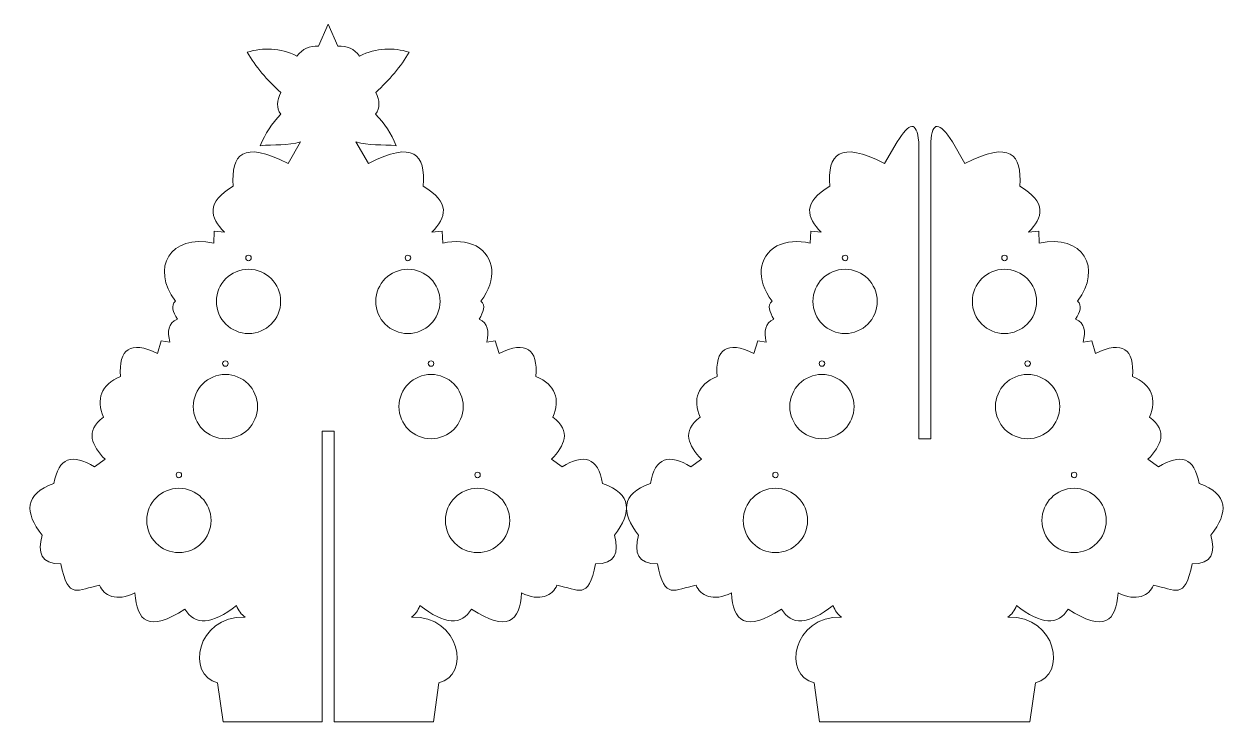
# Model space of a CAD drawing. Header units: centimetres. Extents: x -18.3 to 47.4, y -21.3 to 16.7.
import ezdxf

# ---------------------------------------------------------------- set-up
doc = ezdxf.new("R2010")
doc.units = ezdxf.units.CM
doc.header["$MEASUREMENT"] = 0
doc.layers.add('Camada 1', color=7, linetype='Continuous')

msp = doc.modelspace()

# ---------------------------------------------------------------- linework, layer by layer
at = {"layer": 'Camada 1', "color": 140, "lineweight": 20}
for centre, major_axis, ratio in [((-6.05246, 3.97603), (0, 0.14999), 1), ((2.63074, 3.97603), (0, 0.14999), 1), ((26.44754, 3.97603), (0, 0.14999), 1), ((35.13074, 3.97603), (0, 0.14999), 1), ((-6.05243, 1.60947), (0, 1.75), 1), ((2.63071, 1.60947), (0, 1.75), 1), ((26.44757, 1.60947), (0, 1.75), 1), ((35.13071, 1.60947), (0, 1.75), 1), ((-7.31309, -1.77735), (0.15, 0), 0.99993333), ((3.89137, -1.77735), (0.15, 0), 0.99993333), ((25.18691, -1.77735), (0.15, 0), 0.99993333), ((36.39137, -1.77735), (0.15, 0), 0.99993333), ((-7.31307, -4.12174), (0, 1.75), 1), ((3.89135, -4.12174), (0, 1.75), 1), ((25.18693, -4.12174), (0, 1.75), 1), ((36.39135, -4.12174), (0, 1.75), 1), ((-9.84614, -7.84193), (0, 0.15), 0.99993333), ((6.42442, -7.84193), (0, 0.15), 0.99993333), ((22.65386, -7.84193), (0, 0.15), 0.99993333), ((38.92442, -7.84193), (0, 0.15), 0.99993333), ((-9.84611, -10.32005), (0, 1.75), 1), ((6.42439, -10.32005), (0, 1.75), 1), ((22.65389, -10.32005), (0, 1.75), 1), ((38.92439, -10.32005), (0, 1.75), 1)]:
    msp.add_ellipse(centre, major_axis=major_axis, ratio=ratio, dxfattribs=at)
for points, knots in [([(6.35286, 4.62674), (7.35478, 4.03074), (7.52043, 2.80703), (6.60851, 1.62493), (6.60851, 1.62493), (6.88097, 1.3966), (6.75203, 1.03457), (6.50963, 0.63477), (6.50963, 0.63477), (7.00589, 0.42381), (7.05854, -0.03724), (6.92169, -0.60513), (6.92169, -0.60513), (6.92169, -0.60513), (7.38319, -0.53377), (7.38319, -0.53377), (7.38319, -0.53377), (7.38319, -0.53377), (7.59745, -1.22955), (7.59745, -1.22955), (7.59745, -1.22955), (9.08294, -0.50111), (9.70361, -0.98913), (9.60827, -2.47839), (9.60827, -2.47839), (10.68364, -2.94869), (10.93269, -3.70648), (10.53126, -4.69059), (10.53126, -4.69059), (11.55654, -5.47498), (11.16732, -6.2362), (10.44886, -6.99199), (10.44886, -6.99199), (10.44886, -6.99199), (11.02573, -7.40232), (11.02573, -7.40232), (11.02573, -7.40232), (12.2158, -6.66847), (12.99362, -6.87666), (13.23432, -8.3122), (13.23432, -8.3122), (14.85824, -8.87811), (14.83776, -9.87994), (13.87712, -11.13096), (13.87712, -11.13096), (14.13939, -12.08339), (13.93806, -12.70128), (12.85523, -12.68307), (12.85523, -12.68307), (12.45494, -14.69958), (11.9379, -14.0849), (10.74553, -13.84271), (10.74553, -13.84271), (10.53496, -14.41205), (9.81857, -14.76082), (8.81713, -14.27087), (8.81713, -14.27087), (8.7337, -15.80453), (8.05378, -16.4379), (6.09759, -15.14505), (6.09759, -15.14505), (5.55954, -16.04679), (4.6347, -16.01665), (3.27916, -14.94882), (3.27916, -14.94882), (3.18532, -15.23931), (3.03017, -15.44869), (2.81766, -15.58218), (2.81766, -15.58218), (5.50179, -15.50555), (6.0353, -18.77388), (4.31753, -19.16808), (4.31753, -19.16808), (4.31753, -19.16808), (4.02085, -21.29108), (4.02085, -21.29108), (4.02085, -21.29108), (4.02085, -21.29108), (-1.38214, -21.2911), (-1.38214, -21.2911), (-1.38214, -21.2911), (-1.38214, -21.2911), (-1.38213, -5.45242), (-1.38213, -5.45242), (-1.38213, -5.45242), (-1.38213, -5.45242), (-2.03966, -5.45242), (-2.03966, -5.45242), (-2.03966, -5.45242), (-2.03966, -5.45242), (-2.03965, -21.2911), (-2.03965, -21.2911), (-2.03965, -21.2911), (-2.03965, -21.2911), (-7.44257, -21.29108), (-7.44257, -21.29108), (-7.44257, -21.29108), (-7.44257, -21.29108), (-7.73925, -19.16808), (-7.73925, -19.16808), (-7.73925, -19.16808), (-9.45702, -18.74942), (-8.92351, -15.53), (-6.23938, -15.58218), (-6.23938, -15.58218), (-6.45189, -15.44869), (-6.60704, -15.23931), (-6.70088, -14.94882), (-6.70088, -14.94882), (-8.05642, -16.01665), (-8.98126, -16.04679), (-9.51931, -15.14505), (-9.51931, -15.14505), (-11.4755, -16.4379), (-12.15542, -15.80453), (-12.23885, -14.27087), (-12.23885, -14.27087), (-13.24029, -14.76082), (-13.95668, -14.41205), (-14.16725, -13.84271), (-14.16725, -13.84271), (-15.35962, -14.0849), (-15.87666, -14.69958), (-16.27695, -12.68307), (-16.27695, -12.68307), (-17.35978, -12.70128), (-17.56111, -12.08339), (-17.29884, -11.13096), (-17.29884, -11.13096), (-18.25948, -9.87994), (-18.27996, -8.87811), (-16.65604, -8.3122), (-16.65604, -8.3122), (-16.41534, -6.87666), (-15.63752, -6.66847), (-14.44745, -7.40232), (-14.44745, -7.40232), (-14.44745, -7.40232), (-13.87058, -6.99199), (-13.87058, -6.99199), (-13.87058, -6.99199), (-14.58904, -6.2362), (-14.97826, -5.47498), (-13.95298, -4.69059), (-13.95298, -4.69059), (-14.35441, -3.70648), (-14.10536, -2.94869), (-13.02999, -2.47839), (-13.02999, -2.47839), (-13.12533, -0.98913), (-12.50466, -0.50111), (-11.01917, -1.22955), (-11.01917, -1.22955), (-11.01917, -1.22955), (-10.80491, -0.53377), (-10.80491, -0.53377), (-10.80491, -0.53377), (-10.80491, -0.53377), (-10.34341, -0.60513), (-10.34341, -0.60513), (-10.34341, -0.60513), (-10.48026, -0.03724), (-10.42761, 0.42381), (-9.93135, 0.63477), (-9.93135, 0.63477), (-10.17375, 1.03457), (-10.30269, 1.3966), (-10.03023, 1.62493), (-10.03023, 1.62493), (-11.40967, 3.41307), (-10.32343, 5.29643), (-7.94752, 4.78068), (-7.94752, 4.78068), (-7.94752, 4.78068), (-7.92052, 5.43384), (-7.92052, 5.43384), (-7.92052, 5.43384), (-7.92052, 5.43384), (-7.36013, 5.37586), (-7.36013, 5.37586), (-7.36013, 5.37586), (-8.16806, 6.17825), (-8.36992, 7.00326), (-6.88215, 7.89134), (-6.88215, 7.89134), (-7.02414, 9.60332), (-6.36837, 10.39943), (-3.89888, 9.1134), (-3.89888, 9.1134), (-3.89888, 9.1134), (-3.21487, 10.29086), (-3.21487, 10.29086), (-3.21487, 10.29086), (-3.91358, 10.08566), (-4.65308, 10.16224), (-5.4177, 10.08549), (-5.4177, 10.08549), (-5.12797, 10.78414), (-4.79547, 11.25157), (-4.29444, 11.80728), (-4.29444, 11.80728), (-4.5456, 12.14629), (-4.51981, 12.5398), (-4.29629, 12.99299), (-4.29629, 12.99299), (-5.05017, 13.65829), (-5.66018, 14.39961), (-6.12394, 15.1791), (-6.12394, 15.1791), (-5.25008, 15.43788), (-4.35244, 15.43417), (-3.41264, 14.96502), (-3.41264, 14.96502), (-3.12252, 15.36277), (-2.73031, 15.53955), (-2.24241, 15.50914), (-2.24241, 15.50914), (-2.24241, 15.50914), (-1.71086, 16.7089), (-1.71086, 16.7089), (-1.71086, 16.7089), (-1.71086, 16.7089), (-1.17931, 15.50914), (-1.17931, 15.50914), (-1.17931, 15.50914), (-0.69141, 15.53955), (-0.2992, 15.36277), (-0.00908, 14.96502), (-0.00908, 14.96502), (0.93072, 15.43417), (1.82836, 15.43788), (2.70222, 15.1791), (2.70222, 15.1791), (2.23846, 14.39961), (1.62845, 13.65829), (0.87457, 12.99299), (0.87457, 12.99299), (1.09809, 12.5398), (1.12388, 12.14629), (0.87272, 11.80728), (0.87272, 11.80728), (1.37375, 11.25157), (1.70625, 10.78414), (1.99598, 10.08549), (1.99598, 10.08549), (1.23136, 10.16224), (0.49186, 10.08566), (-0.20685, 10.29086), (-0.20685, 10.29086), (-0.20685, 10.29086), (0.47716, 9.1134), (0.47716, 9.1134), (0.47716, 9.1134), (2.94665, 10.39943), (3.60242, 9.60332), (3.46043, 7.89134), (3.46043, 7.89134), (4.9482, 7.00326), (4.74634, 6.17825), (3.93841, 5.37586), (3.93841, 5.37586), (3.93841, 5.37586), (4.4988, 5.43384), (4.4988, 5.43384), (4.4988, 5.43384), (4.4988, 5.43384), (4.5258, 4.78068), (4.5258, 4.78068), (4.5258, 4.78068), (5.22292, 4.93201), (5.80902, 4.87679), (6.35286, 4.62674)], [0, 0, 0, 0, 0.01449275, 0.01449275, 0.01449275, 0.01449275, 0.02898551, 0.02898551, 0.02898551, 0.02898551, 0.04347826, 0.04347826, 0.04347826, 0.04347826, 0.05797101, 0.05797101, 0.05797101, 0.05797101, 0.07246377, 0.07246377, 0.07246377, 0.07246377, 0.08695652, 0.08695652, 0.08695652, 0.08695652, 0.10144928, 0.10144928, 0.10144928, 0.10144928, 0.11594203, 0.11594203, 0.11594203, 0.11594203, 0.13043478, 0.13043478, 0.13043478, 0.13043478, 0.14492754, 0.14492754, 0.14492754, 0.14492754, 0.15942029, 0.15942029, 0.15942029, 0.15942029, 0.17391304, 0.17391304, 0.17391304, 0.17391304, 0.1884058, 0.1884058, 0.1884058, 0.1884058, 0.20289855, 0.20289855, 0.20289855, 0.20289855, 0.2173913, 0.2173913, 0.2173913, 0.2173913, 0.23188406, 0.23188406, 0.23188406, 0.23188406, 0.24637681, 0.24637681, 0.24637681, 0.24637681, 0.26086957, 0.26086957, 0.26086957, 0.26086957, 0.27536232, 0.27536232, 0.27536232, 0.27536232, 0.28985507, 0.28985507, 0.28985507, 0.28985507, 0.30434783, 0.30434783, 0.30434783, 0.30434783, 0.31884058, 0.31884058, 0.31884058, 0.31884058, 0.33333333, 0.33333333, 0.33333333, 0.33333333, 0.34782609, 0.34782609, 0.34782609, 0.34782609, 0.36231884, 0.36231884, 0.36231884, 0.36231884, 0.37681159, 0.37681159, 0.37681159, 0.37681159, 0.39130435, 0.39130435, 0.39130435, 0.39130435, 0.4057971, 0.4057971, 0.4057971, 0.4057971, 0.42028986, 0.42028986, 0.42028986, 0.42028986, 0.43478261, 0.43478261, 0.43478261, 0.43478261, 0.44927536, 0.44927536, 0.44927536, 0.44927536, 0.46376812, 0.46376812, 0.46376812, 0.46376812, 0.47826087, 0.47826087, 0.47826087, 0.47826087, 0.49275362, 0.49275362, 0.49275362, 0.49275362, 0.50724638, 0.50724638, 0.50724638, 0.50724638, 0.52173913, 0.52173913, 0.52173913, 0.52173913, 0.53623188, 0.53623188, 0.53623188, 0.53623188, 0.55072464, 0.55072464, 0.55072464, 0.55072464, 0.56521739, 0.56521739, 0.56521739, 0.56521739, 0.57971014, 0.57971014, 0.57971014, 0.57971014, 0.5942029, 0.5942029, 0.5942029, 0.5942029, 0.60869565, 0.60869565, 0.60869565, 0.60869565, 0.62318841, 0.62318841, 0.62318841, 0.62318841, 0.63768116, 0.63768116, 0.63768116, 0.63768116, 0.65217391, 0.65217391, 0.65217391, 0.65217391, 0.66666667, 0.66666667, 0.66666667, 0.66666667, 0.68115942, 0.68115942, 0.68115942, 0.68115942, 0.69565217, 0.69565217, 0.69565217, 0.69565217, 0.71014493, 0.71014493, 0.71014493, 0.71014493, 0.72463768, 0.72463768, 0.72463768, 0.72463768, 0.73913043, 0.73913043, 0.73913043, 0.73913043, 0.75362319, 0.75362319, 0.75362319, 0.75362319, 0.76811594, 0.76811594, 0.76811594, 0.76811594, 0.7826087, 0.7826087, 0.7826087, 0.7826087, 0.79710145, 0.79710145, 0.79710145, 0.79710145, 0.8115942, 0.8115942, 0.8115942, 0.8115942, 0.82608696, 0.82608696, 0.82608696, 0.82608696, 0.84057971, 0.84057971, 0.84057971, 0.84057971, 0.85507246, 0.85507246, 0.85507246, 0.85507246, 0.86956522, 0.86956522, 0.86956522, 0.86956522, 0.88405797, 0.88405797, 0.88405797, 0.88405797, 0.89855072, 0.89855072, 0.89855072, 0.89855072, 0.91304348, 0.91304348, 0.91304348, 0.91304348, 0.92753623, 0.92753623, 0.92753623, 0.92753623, 0.94202899, 0.94202899, 0.94202899, 0.94202899, 0.95652174, 0.95652174, 0.95652174, 0.95652174, 0.97101449, 0.97101449, 0.97101449, 0.97101449, 1, 1, 1, 1]), ([(22.72542, 4.62674), (21.7235, 4.03074), (21.55785, 2.80703), (22.46977, 1.62493), (22.46977, 1.62493), (22.19731, 1.3966), (22.32625, 1.03457), (22.56865, 0.63477), (22.56865, 0.63477), (22.07239, 0.42381), (22.01974, -0.03724), (22.15659, -0.60513), (22.15659, -0.60513), (22.15659, -0.60513), (21.69509, -0.53377), (21.69509, -0.53377), (21.69509, -0.53377), (21.69509, -0.53377), (21.48083, -1.22955), (21.48083, -1.22955), (21.48083, -1.22955), (19.99534, -0.50111), (19.37467, -0.98913), (19.47001, -2.47839), (19.47001, -2.47839), (18.39464, -2.94869), (18.14559, -3.70648), (18.54702, -4.69059), (18.54702, -4.69059), (17.52174, -5.47498), (17.91096, -6.2362), (18.62942, -6.99199), (18.62942, -6.99199), (18.62942, -6.99199), (18.05255, -7.40232), (18.05255, -7.40232), (18.05255, -7.40232), (16.86248, -6.66847), (16.08466, -6.87666), (15.84396, -8.3122), (15.84396, -8.3122), (14.22004, -8.87811), (14.24052, -9.87994), (15.20116, -11.13096), (15.20116, -11.13096), (14.93889, -12.08339), (15.14022, -12.70128), (16.22305, -12.68307), (16.22305, -12.68307), (16.62334, -14.69958), (17.14038, -14.0849), (18.33275, -13.84271), (18.33275, -13.84271), (18.54332, -14.41205), (19.25971, -14.76082), (20.26115, -14.27087), (20.26115, -14.27087), (20.34458, -15.80453), (21.0245, -16.4379), (22.98069, -15.14505), (22.98069, -15.14505), (23.51874, -16.04679), (24.44358, -16.01665), (25.79912, -14.94882), (25.79912, -14.94882), (25.89296, -15.23931), (26.04811, -15.44869), (26.26062, -15.58218), (26.26062, -15.58218), (23.57649, -15.50555), (23.04298, -18.77388), (24.76075, -19.16808), (24.76075, -19.16808), (24.76075, -19.16808), (25.05743, -21.29108), (25.05743, -21.29108), (25.05743, -21.29108), (28.87857, -21.2911), (32.69971, -21.2911), (36.52085, -21.29108), (36.52085, -21.29108), (36.52085, -21.29108), (36.81753, -19.16808), (36.81753, -19.16808), (36.81753, -19.16808), (38.5353, -18.74942), (38.00179, -15.53), (35.31766, -15.58218), (35.31766, -15.58218), (35.53017, -15.44869), (35.68532, -15.23931), (35.77916, -14.94882), (35.77916, -14.94882), (37.1347, -16.01665), (38.05954, -16.04679), (38.59759, -15.14505), (38.59759, -15.14505), (40.55378, -16.4379), (41.2337, -15.80453), (41.31713, -14.27087), (41.31713, -14.27087), (42.31857, -14.76082), (43.03496, -14.41205), (43.24553, -13.84271), (43.24553, -13.84271), (44.4379, -14.0849), (44.95494, -14.69958), (45.35523, -12.68307), (45.35523, -12.68307), (46.43806, -12.70128), (46.63939, -12.08339), (46.37712, -11.13096), (46.37712, -11.13096), (47.33776, -9.87994), (47.35824, -8.87811), (45.73432, -8.3122), (45.73432, -8.3122), (45.49362, -6.87666), (44.7158, -6.66847), (43.52573, -7.40232), (43.52573, -7.40232), (43.52573, -7.40232), (42.94886, -6.99199), (42.94886, -6.99199), (42.94886, -6.99199), (43.66732, -6.2362), (44.05654, -5.47498), (43.03126, -4.69059), (43.03126, -4.69059), (43.43269, -3.70648), (43.18364, -2.94869), (42.10827, -2.47839), (42.10827, -2.47839), (42.20361, -0.98913), (41.58294, -0.50111), (40.09745, -1.22955), (40.09745, -1.22955), (40.09745, -1.22955), (39.88319, -0.53377), (39.88319, -0.53377), (39.88319, -0.53377), (39.88319, -0.53377), (39.42169, -0.60513), (39.42169, -0.60513), (39.42169, -0.60513), (39.55854, -0.03724), (39.50589, 0.42381), (39.00963, 0.63477), (39.00963, 0.63477), (39.25203, 1.03457), (39.38097, 1.3966), (39.10851, 1.62493), (39.10851, 1.62493), (40.48795, 3.41307), (39.40171, 5.29643), (37.0258, 4.78068), (37.0258, 4.78068), (37.0258, 4.78068), (36.9988, 5.43384), (36.9988, 5.43384), (36.9988, 5.43384), (36.9988, 5.43384), (36.43841, 5.37586), (36.43841, 5.37586), (36.43841, 5.37586), (37.24634, 6.17825), (37.4482, 7.00326), (35.96043, 7.89134), (35.96043, 7.89134), (36.10242, 9.60332), (35.44665, 10.39943), (32.97716, 9.1134), (32.97716, 9.1134), (32.97716, 9.1134), (32.29315, 10.29086), (32.29315, 10.29086), (32.29315, 10.29086), (31.58947, 11.4116), (31.19325, 11.42805), (31.11814, 10.29086), (31.11814, 10.29086), (31.11814, 10.29086), (31.11814, -5.87328), (31.11814, -5.87328), (31.11814, -5.87328), (31.11814, -5.87328), (30.46014, -5.87328), (30.46014, -5.87328), (30.46014, -5.87328), (30.46014, -5.87328), (30.46014, 10.29086), (30.46014, 10.29086), (30.46014, 10.29086), (30.35, 11.45333), (29.94209, 11.37955), (29.28513, 10.29086), (29.28513, 10.29086), (29.28513, 10.29086), (28.60112, 9.1134), (28.60112, 9.1134), (28.60112, 9.1134), (26.13163, 10.39943), (25.47586, 9.60332), (25.61785, 7.89134), (25.61785, 7.89134), (24.13008, 7.00326), (24.33194, 6.17825), (25.13987, 5.37586), (25.13987, 5.37586), (25.13987, 5.37586), (24.57948, 5.43384), (24.57948, 5.43384), (24.57948, 5.43384), (24.57948, 5.43384), (24.55248, 4.78068), (24.55248, 4.78068), (24.55248, 4.78068), (23.85536, 4.93201), (23.26926, 4.87679), (22.72542, 4.62674)], [0, 0, 0, 0, 0.01785714, 0.01785714, 0.01785714, 0.01785714, 0.03571429, 0.03571429, 0.03571429, 0.03571429, 0.05357143, 0.05357143, 0.05357143, 0.05357143, 0.07142857, 0.07142857, 0.07142857, 0.07142857, 0.08928571, 0.08928571, 0.08928571, 0.08928571, 0.10714286, 0.10714286, 0.10714286, 0.10714286, 0.125, 0.125, 0.125, 0.125, 0.14285714, 0.14285714, 0.14285714, 0.14285714, 0.16071429, 0.16071429, 0.16071429, 0.16071429, 0.17857143, 0.17857143, 0.17857143, 0.17857143, 0.19642857, 0.19642857, 0.19642857, 0.19642857, 0.21428571, 0.21428571, 0.21428571, 0.21428571, 0.23214286, 0.23214286, 0.23214286, 0.23214286, 0.25, 0.25, 0.25, 0.25, 0.26785714, 0.26785714, 0.26785714, 0.26785714, 0.28571429, 0.28571429, 0.28571429, 0.28571429, 0.30357143, 0.30357143, 0.30357143, 0.30357143, 0.32142857, 0.32142857, 0.32142857, 0.32142857, 0.33928571, 0.33928571, 0.33928571, 0.33928571, 0.35714286, 0.35714286, 0.35714286, 0.35714286, 0.375, 0.375, 0.375, 0.375, 0.39285714, 0.39285714, 0.39285714, 0.39285714, 0.41071429, 0.41071429, 0.41071429, 0.41071429, 0.42857143, 0.42857143, 0.42857143, 0.42857143, 0.44642857, 0.44642857, 0.44642857, 0.44642857, 0.46428571, 0.46428571, 0.46428571, 0.46428571, 0.48214286, 0.48214286, 0.48214286, 0.48214286, 0.5, 0.5, 0.5, 0.5, 0.51785714, 0.51785714, 0.51785714, 0.51785714, 0.53571429, 0.53571429, 0.53571429, 0.53571429, 0.55357143, 0.55357143, 0.55357143, 0.55357143, 0.57142857, 0.57142857, 0.57142857, 0.57142857, 0.58928571, 0.58928571, 0.58928571, 0.58928571, 0.60714286, 0.60714286, 0.60714286, 0.60714286, 0.625, 0.625, 0.625, 0.625, 0.64285714, 0.64285714, 0.64285714, 0.64285714, 0.66071429, 0.66071429, 0.66071429, 0.66071429, 0.67857143, 0.67857143, 0.67857143, 0.67857143, 0.69642857, 0.69642857, 0.69642857, 0.69642857, 0.71428571, 0.71428571, 0.71428571, 0.71428571, 0.73214286, 0.73214286, 0.73214286, 0.73214286, 0.75, 0.75, 0.75, 0.75, 0.76785714, 0.76785714, 0.76785714, 0.76785714, 0.78571429, 0.78571429, 0.78571429, 0.78571429, 0.80357143, 0.80357143, 0.80357143, 0.80357143, 0.82142857, 0.82142857, 0.82142857, 0.82142857, 0.83928571, 0.83928571, 0.83928571, 0.83928571, 0.85714286, 0.85714286, 0.85714286, 0.85714286, 0.875, 0.875, 0.875, 0.875, 0.89285714, 0.89285714, 0.89285714, 0.89285714, 0.91071429, 0.91071429, 0.91071429, 0.91071429, 0.92857143, 0.92857143, 0.92857143, 0.92857143, 0.94642857, 0.94642857, 0.94642857, 0.94642857, 0.96428571, 0.96428571, 0.96428571, 0.96428571, 1, 1, 1, 1])]:
    msp.add_open_spline(points, degree=3, knots=knots, dxfattribs=at)

doc.saveas('drawing.dxf')
